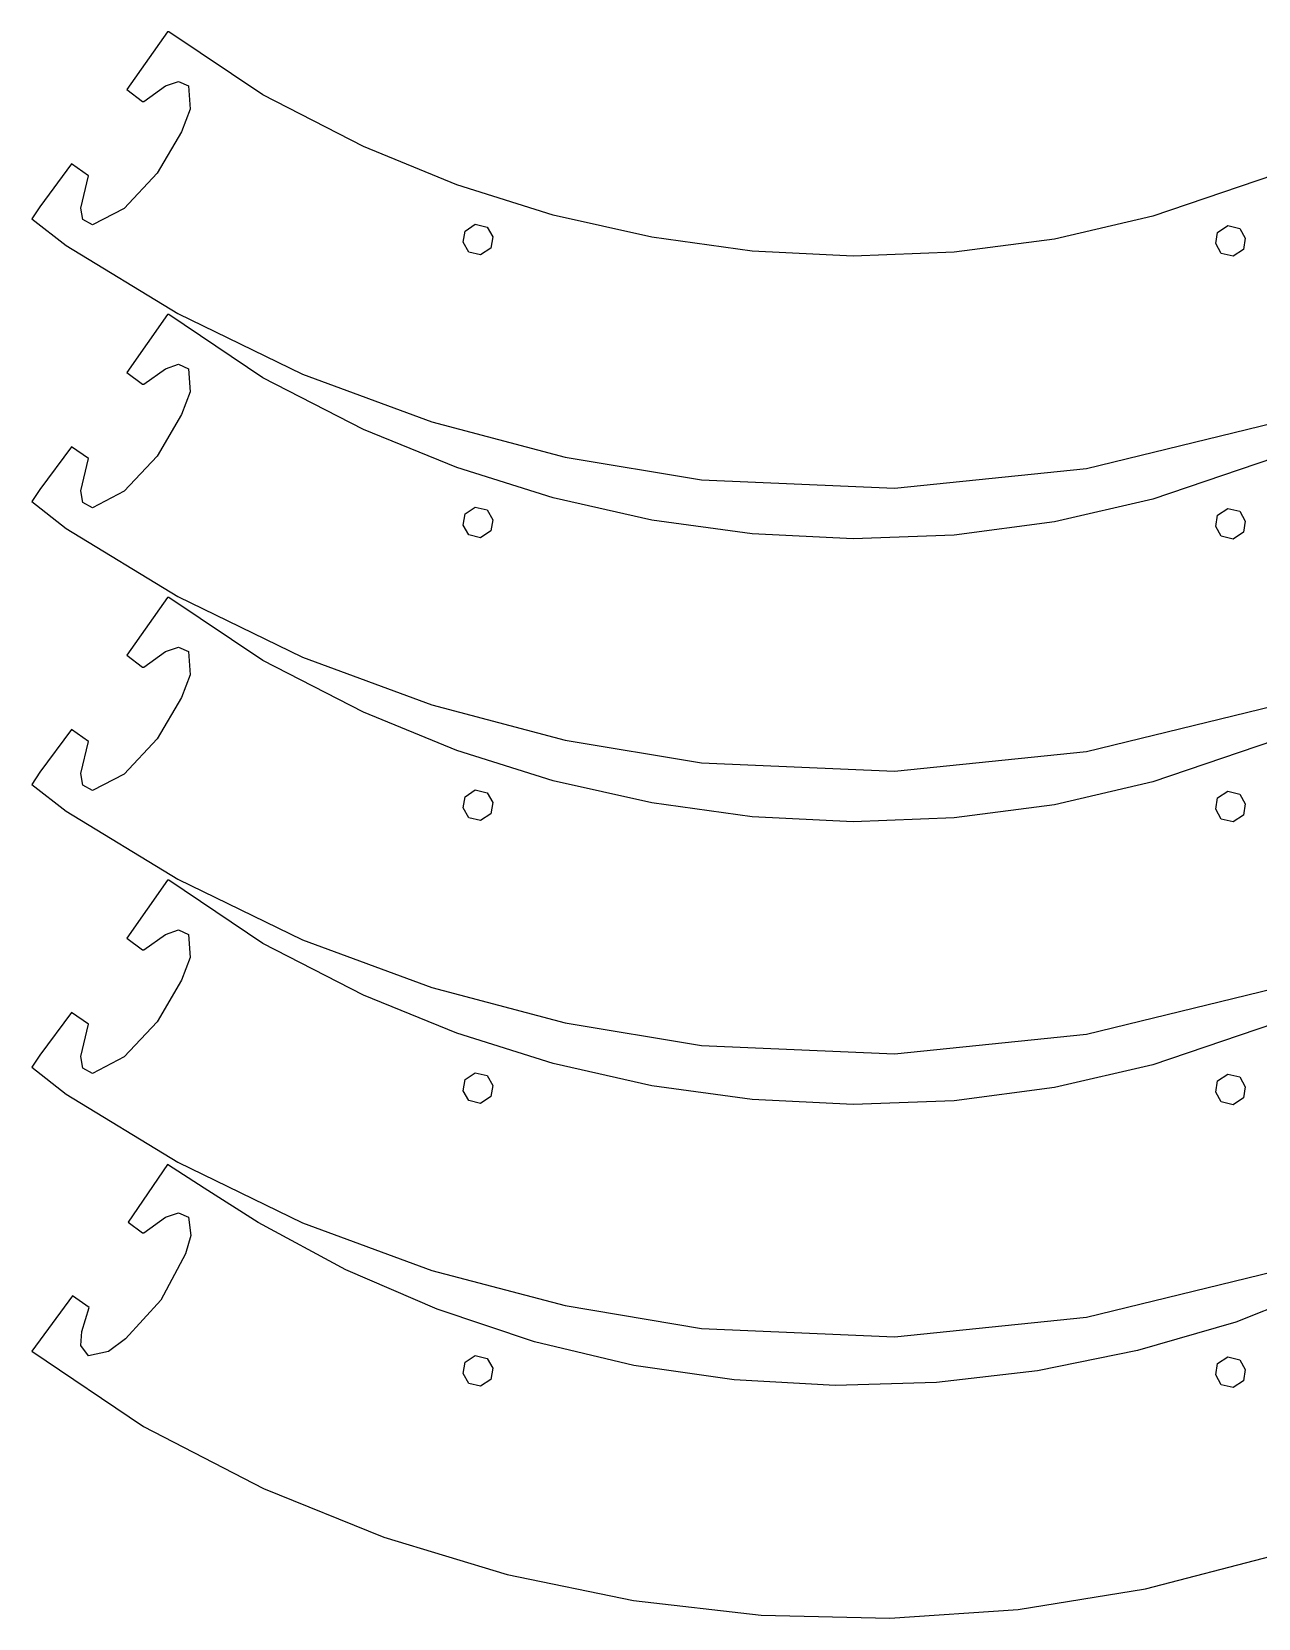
# Model space of a CAD drawing. Extents: x 0.6 to 75.4, y 0.2 to 29.1.
# Drawn here: x 0.57 to 22.84, y 0.27 to 29.09 of the extents above; entities that cross this region are included whole.
import ezdxf

# ---------------------------------------------------------------- set-up
doc = ezdxf.new("R2010")
doc.units = 0

msp = doc.modelspace()

# ---------------------------------------------------------------- linework, layer by layer
at = {"layer": 'Layer 1'}
for p, q in [((3.03042, 29.0898), (2.289681, 28.03843)), ((3.05427, 29.089762), (3.03042, 29.0898)), ((4.760048, 27.942327), (3.05427, 29.089762)), ((2.289681, 28.03843), (2.576419, 27.823377)), ((2.60032, 27.8234), (2.993378, 28.104489)), ((2.993378, 28.104489), (3.229048, 28.185918)), ((3.229048, 28.185918), (3.410593, 28.104679)), ((3.410593, 28.104679), (3.444336, 27.684592)), ((2.576419, 27.823377), (2.60032, 27.8234)), ((3.444336, 27.684592), (3.287344, 27.27382)), ((6.5907, 27.003532), (4.760048, 27.942327)), ((3.287344, 27.27382), (2.841045, 26.518922)), ((8.284536, 26.310588), (6.5907, 27.003532)), ((1.287533, 26.689232), (0.712627, 25.911818)), ((1.598404, 26.474168), (1.287533, 26.689232)), ((2.841045, 26.518922), (2.241894, 25.87994)), ((23.459615, 26.598191), (20.9276, 25.737562)), ((1.454398, 25.887922), (1.598404, 26.474168)), ((10.035481, 25.759873), (8.284536, 26.310588)), ((0.712627, 25.911818), (0.565171, 25.693539)), ((0.565171, 25.693539), (1.190523, 25.205106)), ((1.49368, 25.677885), (1.454398, 25.887922)), ((1.668438, 25.580562), (1.49368, 25.677885)), ((2.241894, 25.87994), (1.668438, 25.580562)), ((11.829019, 25.356658), (10.035481, 25.759873)), ((20.9276, 25.737562), (19.138814, 25.324215)), ((8.401015, 25.266501), (8.434806, 25.469637)), ((8.434806, 25.469637), (8.621827, 25.592615)), ((8.621827, 25.592615), (8.837708, 25.541571)), ((8.837708, 25.541571), (8.938217, 25.362413)), ((8.938217, 25.362413), (8.904426, 25.159278)), ((22.068815, 25.242594), (22.102606, 25.445731)), ((22.102606, 25.445731), (22.289627, 25.568711)), ((22.289627, 25.568711), (22.505508, 25.517667)), ((22.505508, 25.517667), (22.606018, 25.338509)), ((1.190523, 25.205106), (3.221583, 23.969026)), ((8.501524, 25.087343), (8.401015, 25.266501)), ((8.717406, 25.036299), (8.501524, 25.087343)), ((8.904426, 25.159278), (8.717406, 25.036299)), ((13.650636, 25.106214), (11.829019, 25.356658)), ((15.485818, 25.013812), (13.650636, 25.106214)), ((17.320049, 25.084722), (15.485818, 25.013812)), ((19.138814, 25.324215), (17.320049, 25.084722)), ((22.169324, 25.063436), (22.068815, 25.242594)), ((22.572227, 25.135372), (22.385206, 25.012392)), ((22.606018, 25.338509), (22.572227, 25.135372)), ((22.385206, 25.012392), (22.169324, 25.063436)), ((3.03041, 23.9524), (2.289671, 22.90103)), ((3.054269, 23.952461), (3.03041, 23.9524)), ((4.760047, 22.805028), (3.054269, 23.952461)), ((3.221583, 23.969026), (5.48374, 22.869056)), ((2.289671, 22.90103), (2.576409, 22.685977)), ((2.6003, 22.686), (2.993358, 22.967091)), ((2.993358, 22.967091), (3.229028, 23.048524)), ((3.229028, 23.048524), (3.410573, 22.967288)), ((3.410573, 22.967288), (3.444316, 22.547186)), ((6.590699, 21.866231), (4.760047, 22.805028)), ((5.48374, 22.869056), (7.830983, 22.000796)), ((2.576409, 22.685977), (2.6003, 22.686)), ((3.444316, 22.547186), (3.287324, 22.136418)), ((3.287324, 22.136418), (2.841025, 21.38152)), ((7.830983, 22.000796), (10.251058, 21.361526)), ((19.720938, 21.154375), (23.127245, 21.982772)), ((8.284519, 21.173286), (6.590699, 21.866231)), ((1.287513, 21.55183), (0.712607, 20.774413)), ((1.598384, 21.336763), (1.287513, 21.55183)), ((1.454378, 20.75052), (1.598384, 21.336763)), ((2.841025, 21.38152), (2.241874, 20.742538)), ((10.251058, 21.361526), (12.731713, 20.948526)), ((23.459614, 21.460887), (20.927599, 20.600261)), ((10.035464, 20.622567), (8.284519, 21.173286)), ((16.236969, 20.796667), (19.720938, 21.154375)), ((0.712607, 20.774413), (0.565151, 20.556134)), ((1.49366, 20.540472), (1.454378, 20.75052)), ((12.731713, 20.948526), (16.236969, 20.796667)), ((0.565151, 20.556134), (1.190503, 20.067701)), ((1.668418, 20.44316), (1.49366, 20.540472)), ((2.241874, 20.742538), (1.668418, 20.44316)), ((11.829014, 20.219346), (10.035464, 20.622567)), ((20.927599, 20.600261), (19.138839, 20.1869)), ((8.400964, 20.129125), (8.434755, 20.33226)), ((8.434755, 20.33226), (8.621775, 20.45525)), ((8.621775, 20.45525), (8.837657, 20.404209)), ((8.837657, 20.404209), (8.938166, 20.225057)), ((8.938166, 20.225057), (8.904375, 20.021922)), ((13.650647, 19.968896), (11.829014, 20.219346)), ((19.138839, 20.1869), (17.32008, 19.9474)), ((22.068764, 20.105222), (22.102555, 20.308356)), ((22.102555, 20.308356), (22.289575, 20.431346)), ((22.289575, 20.431346), (22.505457, 20.380305)), ((22.505457, 20.380305), (22.605967, 20.201153)), ((22.605967, 20.201153), (22.572176, 19.998019)), ((1.190503, 20.067701), (3.221563, 18.831621)), ((8.501473, 19.949972), (8.400964, 20.129125)), ((8.717354, 19.898931), (8.501473, 19.949972)), ((8.904375, 20.021922), (8.717354, 19.898931)), ((15.485842, 19.87649), (13.650647, 19.968896)), ((17.32008, 19.9474), (15.485842, 19.87649)), ((22.169273, 19.92607), (22.068764, 20.105222)), ((22.385155, 19.87503), (22.169273, 19.92607)), ((22.572176, 19.998019), (22.385155, 19.87503)), ((3.03039, 18.8151), (2.289651, 17.76373)), ((3.054272, 18.815061), (3.03039, 18.8151)), ((4.76005, 17.667628), (3.054272, 18.815061)), ((3.221563, 18.831621), (5.48372, 17.731651)), ((2.993338, 17.829694), (3.229008, 17.911127)), ((3.229008, 17.911127), (3.410553, 17.829891)), ((2.289651, 17.76373), (2.576389, 17.548677)), ((2.60028, 17.5486), (2.993338, 17.829694)), ((3.410553, 17.829891), (3.444296, 17.409787)), ((6.590702, 16.728831), (4.76005, 17.667628)), ((5.48372, 17.731651), (7.830963, 16.863391)), ((2.576389, 17.548677), (2.60028, 17.5486)), ((3.444296, 17.409787), (3.287304, 16.999021)), ((3.287304, 16.999021), (2.841005, 16.244123)), ((8.284522, 16.035886), (6.590702, 16.728831)), ((7.830963, 16.863391), (10.251038, 16.224121)), ((19.720918, 16.016969), (23.127225, 16.845366)), ((1.2875, 16.4145), (0.712594, 15.637086)), ((1.598364, 16.199369), (1.2875, 16.4145)), ((1.454358, 15.613123), (1.598364, 16.199369)), ((2.841005, 16.244123), (2.241854, 15.605141)), ((10.251038, 16.224121), (12.731693, 15.811121)), ((23.459617, 16.323487), (20.927602, 15.462861)), ((10.035467, 15.485167), (8.284522, 16.035886)), ((16.236949, 15.659261), (19.720918, 16.016969)), ((0.712594, 15.637086), (0.565138, 15.418807)), ((1.49364, 15.403078), (1.454358, 15.613123)), ((2.241854, 15.605141), (1.668398, 15.305766)), ((12.731693, 15.811121), (16.236949, 15.659261)), ((0.565138, 15.418807), (1.19049, 14.930374)), ((1.668398, 15.305766), (1.49364, 15.403078)), ((8.434725, 15.194871), (8.621745, 15.317862)), ((8.621745, 15.317862), (8.837627, 15.266821)), ((11.829017, 15.081946), (10.035467, 15.485167)), ((20.927602, 15.462861), (19.138842, 15.0495)), ((22.102525, 15.170968), (22.289545, 15.293958)), ((22.289545, 15.293958), (22.505427, 15.242917)), ((8.400934, 14.991736), (8.434725, 15.194871)), ((8.501443, 14.812584), (8.400934, 14.991736)), ((8.837627, 15.266821), (8.938136, 15.087668)), ((8.938136, 15.087668), (8.904345, 14.884533)), ((13.65065, 14.831496), (11.829017, 15.081946)), ((19.138842, 15.0495), (17.320083, 14.81)), ((22.068734, 14.967833), (22.102525, 15.170968)), ((22.505427, 15.242917), (22.605937, 15.063765)), ((22.605937, 15.063765), (22.572146, 14.86063)), ((1.19049, 14.930374), (3.22155, 13.694294)), ((8.717324, 14.761543), (8.501443, 14.812584)), ((8.904345, 14.884533), (8.717324, 14.761543)), ((15.485845, 14.73909), (13.65065, 14.831496)), ((17.320083, 14.81), (15.485845, 14.73909)), ((22.169243, 14.78868), (22.068734, 14.967833)), ((22.385125, 14.737639), (22.169243, 14.78868)), ((22.572146, 14.86063), (22.385125, 14.737639)), ((3.03037, 13.6777), (2.289631, 12.62633)), ((3.054271, 13.677663), (3.03037, 13.6777)), ((4.760049, 12.530231), (3.054271, 13.677663)), ((3.22155, 13.694294), (5.483711, 12.594324)), ((2.60026, 12.4113), (2.993318, 12.692392)), ((2.993318, 12.692392), (3.228988, 12.773826)), ((3.228988, 12.773826), (3.410533, 12.692591)), ((3.410533, 12.692591), (3.444276, 12.272487)), ((2.289631, 12.62633), (2.576369, 12.411277)), ((2.576369, 12.411277), (2.60026, 12.4113)), ((6.590701, 11.591433), (4.760049, 12.530231)), ((5.483711, 12.594324), (7.830961, 11.726065)), ((3.444276, 12.272487), (3.287284, 11.861721)), ((3.287284, 11.861721), (2.840986, 11.106823)), ((8.284521, 10.898486), (6.590701, 11.591433)), ((7.830961, 11.726065), (10.251038, 11.086799)), ((19.720901, 10.87966), (23.127202, 11.708052)), ((1.287473, 11.277133), (0.712567, 10.499719)), ((1.598344, 11.062069), (1.287473, 11.277133)), ((1.454338, 10.475823), (1.598344, 11.062069)), ((2.840986, 11.106823), (2.241834, 10.467841)), ((10.251038, 11.086799), (12.73168, 10.673804)), ((23.459616, 11.186088), (20.927601, 10.325463)), ((10.035466, 10.347763), (8.284521, 10.898486)), ((12.73168, 10.673804), (16.23694, 10.521954)), ((16.23694, 10.521954), (19.720901, 10.87966)), ((0.712567, 10.499719), (0.565111, 10.28144)), ((1.493619, 10.265786), (1.454338, 10.475823)), ((2.241834, 10.467841), (1.668378, 10.168463)), ((0.565111, 10.28144), (1.190463, 9.793007)), ((1.668378, 10.168463), (1.493619, 10.265786)), ((8.434725, 10.057473), (8.621745, 10.180462)), ((8.621745, 10.180462), (8.837627, 10.129421)), ((8.837627, 10.129421), (8.938136, 9.95027)), ((11.829016, 9.944538), (10.035466, 10.347763)), ((20.927601, 10.325463), (19.138841, 9.912093)), ((22.102525, 10.033567), (22.289545, 10.156558)), ((22.289545, 10.156558), (22.505427, 10.105517)), ((22.505427, 10.105517), (22.605937, 9.926364)), ((8.400934, 9.854338), (8.434725, 10.057473)), ((8.501443, 9.675187), (8.400934, 9.854338)), ((8.938136, 9.95027), (8.904345, 9.747135)), ((13.650649, 9.694085), (11.829016, 9.944538)), ((19.138841, 9.912093), (17.320082, 9.672589)), ((22.068734, 9.830431), (22.102525, 10.033567)), ((22.169243, 9.651279), (22.068734, 9.830431)), ((22.605937, 9.926364), (22.572146, 9.723228)), ((1.190463, 9.793007), (3.221523, 8.556927)), ((8.717324, 9.624146), (8.501443, 9.675187)), ((8.904345, 9.747135), (8.717324, 9.624146)), ((15.485844, 9.601678), (13.650649, 9.694085)), ((17.320082, 9.672589), (15.485844, 9.601678)), ((22.385125, 9.600239), (22.169243, 9.651279)), ((22.572146, 9.723228), (22.385125, 9.600239)), ((3.030432, 8.516419), (2.313588, 7.465049)), ((3.699486, 8.082968), (3.030432, 8.516419)), ((3.221523, 8.556927), (5.48368, 7.456958)), ((4.679173, 7.460271), (3.699486, 8.082968)), ((2.60025, 7.27389), (2.993308, 7.554981)), ((2.993308, 7.554981), (3.228978, 7.636414)), ((3.228978, 7.636414), (3.410523, 7.555178)), ((3.410523, 7.555178), (3.456902, 7.224343)), ((2.313588, 7.465049), (2.576431, 7.273892)), ((2.576431, 7.273892), (2.60025, 7.27389)), ((3.456902, 7.224343), (3.360559, 6.891572)), ((6.270478, 6.602872), (4.679173, 7.460271)), ((5.48368, 7.456958), (7.830923, 6.588709)), ((3.360559, 6.891572), (2.912863, 6.049448)), ((7.928863, 5.883481), (6.270478, 6.602872)), ((7.830923, 6.588709), (10.250998, 5.949469)), ((19.720874, 5.742282), (23.127175, 6.570679)), ((24.441808, 6.455321), (22.432963, 5.649048)), ((1.307361, 6.126099), (0.569188, 5.123349)), ((1.607995, 5.91651), (1.307361, 6.126099)), ((1.472526, 5.481781), (1.607995, 5.91651)), ((2.912863, 6.049448), (2.265719, 5.349402)), ((9.696846, 5.290452), (7.928863, 5.883481)), ((10.250998, 5.949469), (12.731653, 5.536527)), ((1.458139, 5.226704), (1.472526, 5.481781)), ((12.731653, 5.536527), (16.236913, 5.384595)), ((16.236913, 5.384595), (19.720874, 5.742282)), ((22.432963, 5.649048), (20.646109, 5.133033)), ((1.597716, 5.038292), (1.458139, 5.226704)), ((2.265719, 5.349402), (1.958156, 5.119565)), ((11.498035, 4.863746), (9.696846, 5.290452)), ((0.569188, 5.123349), (2.596512, 3.752922)), ((1.958156, 5.119565), (1.597716, 5.038292)), ((8.401074, 4.716961), (8.434865, 4.920063)), ((8.434865, 4.920063), (8.621885, 5.043037)), ((8.621885, 5.043037), (8.837767, 4.991972)), ((8.837767, 4.991972), (8.938276, 4.81284)), ((20.646109, 5.133033), (18.831442, 4.767565)), ((22.102665, 4.896161), (22.289685, 5.019133)), ((22.289685, 5.019133), (22.505567, 4.968068)), ((22.505567, 4.968068), (22.606077, 4.788935)), ((8.501583, 4.537829), (8.401074, 4.716961)), ((8.938276, 4.81284), (8.904485, 4.609738)), ((13.322258, 4.600734), (11.498035, 4.863746)), ((18.831442, 4.767565), (16.999131, 4.555273)), ((22.068874, 4.693059), (22.102665, 4.896161)), ((22.169383, 4.513926), (22.068874, 4.693059)), ((22.606077, 4.788935), (22.572286, 4.585833)), ((8.717464, 4.486766), (8.501583, 4.537829)), ((8.904485, 4.609738), (8.717464, 4.486766)), ((15.159347, 4.498786), (13.322258, 4.600734)), ((16.999131, 4.555273), (15.159347, 4.498786)), ((22.385265, 4.462862), (22.169383, 4.513926)), ((22.572286, 4.585833), (22.385265, 4.462862)), ((2.596512, 3.752922), (4.774668, 2.630879)), ((4.774668, 2.630879), (6.957636, 1.746443)), ((6.957636, 1.746443), (9.20231, 1.065862)), ((20.796196, 0.803995), (23.078068, 1.396469)), ((9.20231, 1.065862), (11.492829, 0.591515)), ((11.492829, 0.591515), (13.813335, 0.325777)), ((18.480878, 0.429639), (20.796196, 0.803995)), ((13.813335, 0.325777), (16.147971, 0.271026)), ((16.147971, 0.271026), (18.480878, 0.429639))]:
    msp.add_line(p, q, dxfattribs=at)

doc.saveas('drawing.dxf')
